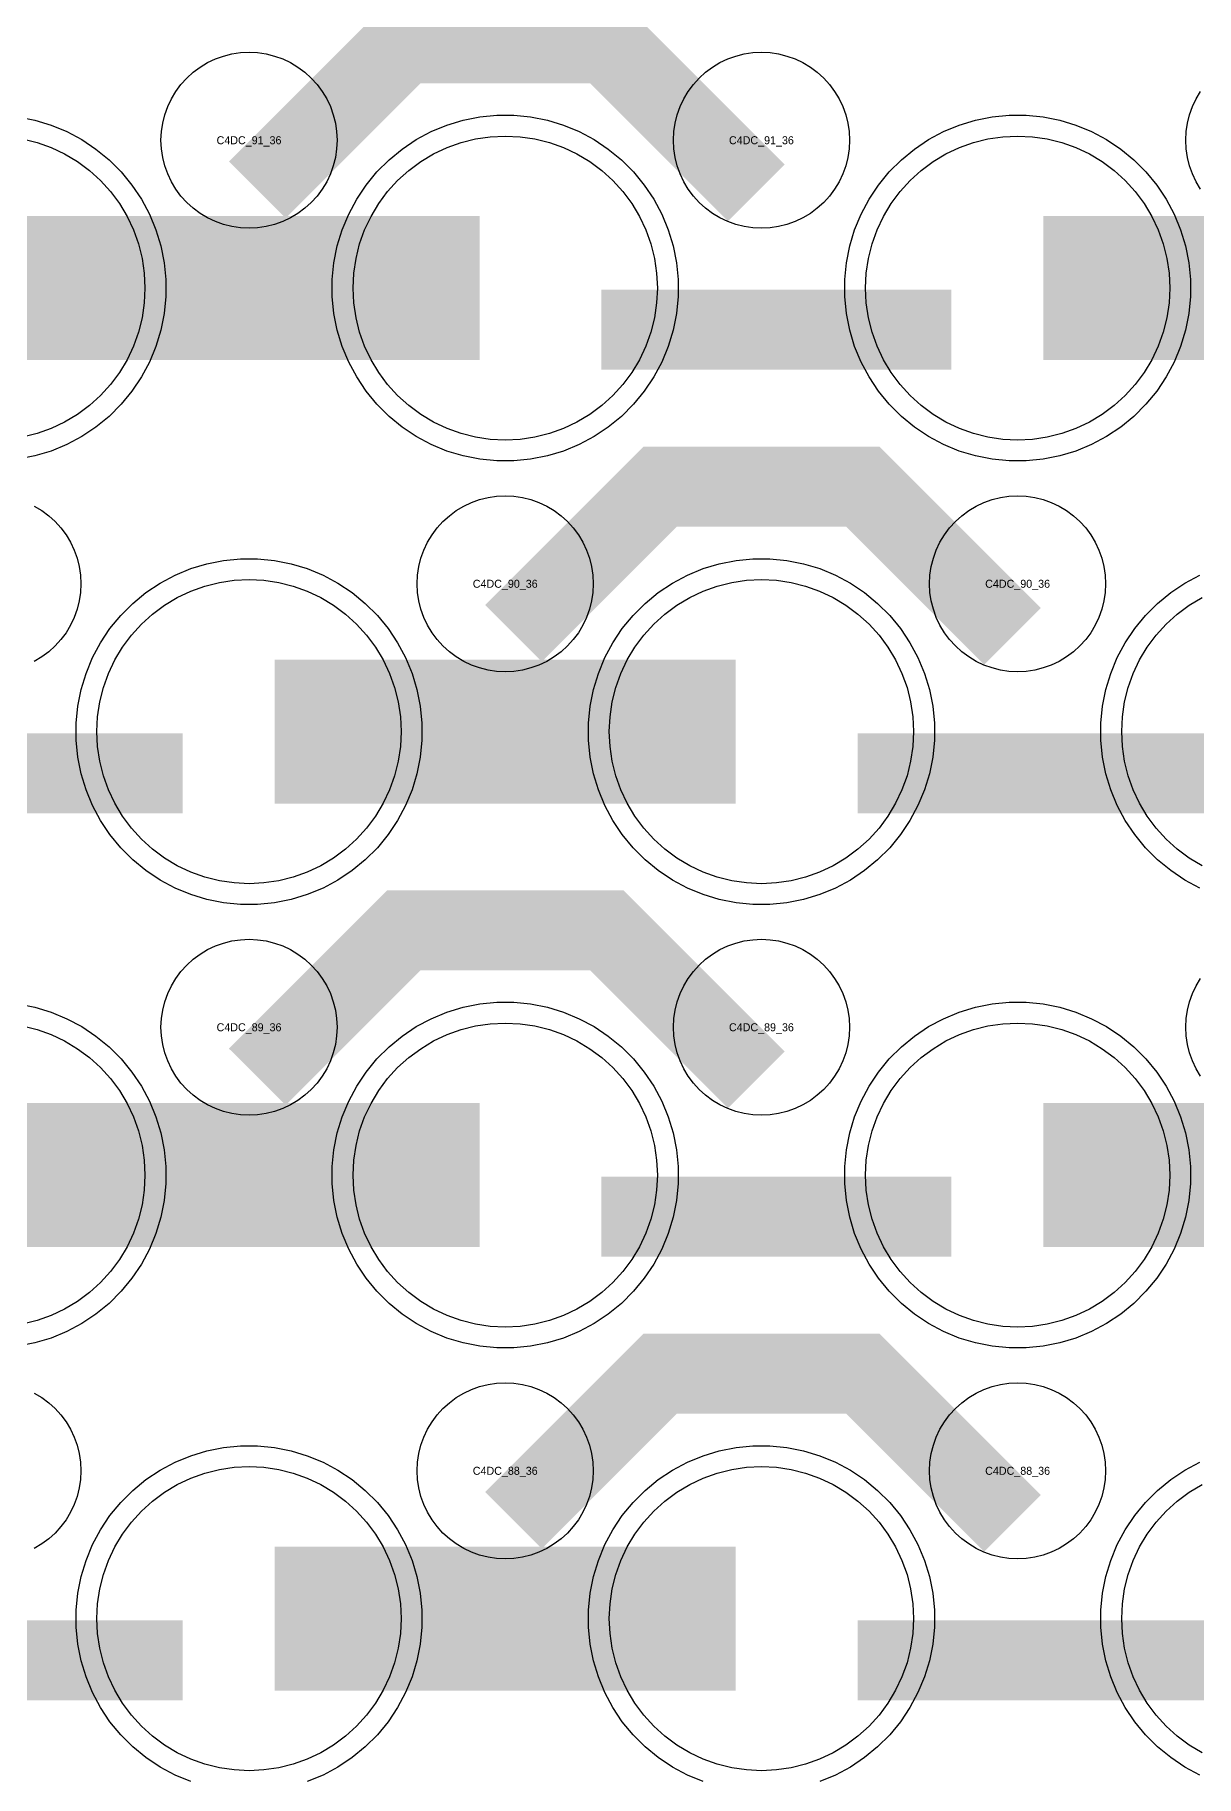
# Model space of a CAD drawing. Extents: x -11880 to 11880, y -14992 to 14992.
# Drawn here: x -547 to -184, y -2695 to -2151 of the extents above; entities that cross this region are included whole.
import ezdxf
from ezdxf.enums import TextEntityAlignment as Align

# ---------------------------------------------------------------- set-up
doc = ezdxf.new("R2010")
doc.units = 0
doc.header["$MEASUREMENT"] = 0
for name, color, linetype in [('GDS_775_DT_237', 138, 'CONTINUOUS'), ('RDL1_FS', 34, 'CONTINUOUS'), ('RDL_BS', 160, 'CONTINUOUS')]:
    doc.layers.add(name, color=color, linetype=linetype)

msp = doc.modelspace()

# ---------------------------------------------------------------- linework, layer by layer
at = {"layer": 'RDL1_FS', "color": 11, "true_color": 0xf27172}
for points in [[(-550.732, -2183.639), (-546.209, -2184.771), (-541.819, -2186.343), (-537.605, -2188.335), (-533.605, -2190.733), (-529.86, -2193.511), (-526.406, -2196.641), (-523.276, -2200.095), (-520.498, -2203.84), (-518.1, -2207.84), (-516.108, -2212.054), (-514.536, -2216.444), (-513.404, -2220.967), (-512.72, -2225.578), (-512.491, -2230.235), (-512.72, -2234.892), (-513.404, -2239.503), (-514.536, -2244.026), (-516.108, -2248.416), (-518.1, -2252.63), (-520.498, -2256.63), (-523.276, -2260.375), (-526.406, -2263.829), (-529.86, -2266.959), (-533.605, -2269.737), (-537.605, -2272.135), (-541.819, -2274.127), (-546.209, -2275.699), (-550.732, -2276.831)], [(-182.395, -2410.7), (-186.395, -2408.302), (-190.14, -2405.524), (-193.594, -2402.394), (-196.724, -2398.94), (-199.502, -2395.195), (-201.9, -2391.195), (-203.892, -2386.981), (-205.464, -2382.591), (-206.596, -2378.068), (-207.28, -2373.457), (-207.509, -2368.8), (-207.28, -2364.143), (-206.596, -2359.532), (-205.464, -2355.009), (-203.892, -2350.619), (-201.9, -2346.405), (-199.502, -2342.405), (-196.724, -2338.66), (-193.594, -2335.206), (-190.14, -2332.076), (-186.395, -2329.298), (-182.395, -2326.9)]]:
    msp.add_lwpolyline(points, dxfattribs=at)
for points in [[(-400, -2277.744), (-404.657, -2277.515), (-409.268, -2276.831), (-413.791, -2275.699), (-418.181, -2274.127), (-422.395, -2272.135), (-426.395, -2269.737), (-430.14, -2266.959), (-433.594, -2263.829), (-436.724, -2260.375), (-439.502, -2256.63), (-441.9, -2252.63), (-443.892, -2248.416), (-445.464, -2244.026), (-446.596, -2239.503), (-447.28, -2234.892), (-447.509, -2230.235), (-447.28, -2225.578), (-446.596, -2220.967), (-445.464, -2216.444), (-443.892, -2212.054), (-441.9, -2207.84), (-439.502, -2203.84), (-436.724, -2200.095), (-433.594, -2196.641), (-430.14, -2193.511), (-426.395, -2190.733), (-422.395, -2188.335), (-418.181, -2186.343), (-413.791, -2184.771), (-409.268, -2183.639), (-404.657, -2182.955), (-400, -2182.726), (-395.343, -2182.955), (-390.732, -2183.639), (-386.209, -2184.771), (-381.819, -2186.343), (-377.605, -2188.335), (-373.605, -2190.733), (-369.86, -2193.511), (-366.406, -2196.641), (-363.276, -2200.095), (-360.498, -2203.84), (-358.1, -2207.84), (-356.108, -2212.054), (-354.536, -2216.444), (-353.404, -2220.967), (-352.72, -2225.578), (-352.491, -2230.235), (-352.72, -2234.892), (-353.404, -2239.503), (-354.536, -2244.026), (-356.108, -2248.416), (-358.1, -2252.63), (-360.498, -2256.63), (-363.276, -2260.375), (-366.406, -2263.829), (-369.86, -2266.959), (-373.605, -2269.737), (-377.605, -2272.135), (-381.819, -2274.127), (-386.209, -2275.699), (-390.732, -2276.831), (-395.343, -2277.515)], [(-240, -2277.744), (-244.657, -2277.515), (-249.268, -2276.831), (-253.791, -2275.699), (-258.181, -2274.127), (-262.395, -2272.135), (-266.395, -2269.737), (-270.14, -2266.959), (-273.594, -2263.829), (-276.724, -2260.375), (-279.502, -2256.63), (-281.9, -2252.63), (-283.892, -2248.416), (-285.464, -2244.026), (-286.596, -2239.503), (-287.28, -2234.892), (-287.509, -2230.235), (-287.28, -2225.578), (-286.596, -2220.967), (-285.464, -2216.444), (-283.892, -2212.054), (-281.9, -2207.84), (-279.502, -2203.84), (-276.724, -2200.095), (-273.594, -2196.641), (-270.14, -2193.511), (-266.395, -2190.733), (-262.395, -2188.335), (-258.181, -2186.343), (-253.791, -2184.771), (-249.268, -2183.639), (-244.657, -2182.955), (-240, -2182.726), (-235.343, -2182.955), (-230.732, -2183.639), (-226.209, -2184.771), (-221.819, -2186.343), (-217.605, -2188.335), (-213.605, -2190.733), (-209.86, -2193.511), (-206.406, -2196.641), (-203.276, -2200.095), (-200.498, -2203.84), (-198.1, -2207.84), (-196.108, -2212.054), (-194.536, -2216.444), (-193.404, -2220.967), (-192.72, -2225.578), (-192.491, -2230.235), (-192.72, -2234.892), (-193.404, -2239.503), (-194.536, -2244.026), (-196.108, -2248.416), (-198.1, -2252.63), (-200.498, -2256.63), (-203.276, -2260.375), (-206.406, -2263.829), (-209.86, -2266.959), (-213.605, -2269.737), (-217.605, -2272.135), (-221.819, -2274.127), (-226.209, -2275.699), (-230.732, -2276.831), (-235.343, -2277.515)], [(-480, -2416.309), (-484.657, -2416.08), (-489.268, -2415.396), (-493.791, -2414.264), (-498.181, -2412.692), (-502.395, -2410.7), (-506.395, -2408.302), (-510.14, -2405.524), (-513.594, -2402.394), (-516.724, -2398.94), (-519.502, -2395.195), (-521.9, -2391.195), (-523.892, -2386.981), (-525.464, -2382.591), (-526.596, -2378.068), (-527.28, -2373.457), (-527.509, -2368.8), (-527.28, -2364.143), (-526.596, -2359.532), (-525.464, -2355.009), (-523.892, -2350.619), (-521.9, -2346.405), (-519.502, -2342.405), (-516.724, -2338.66), (-513.594, -2335.206), (-510.14, -2332.076), (-506.395, -2329.298), (-502.395, -2326.9), (-498.181, -2324.908), (-493.791, -2323.336), (-489.268, -2322.204), (-484.657, -2321.52), (-480, -2321.291), (-475.343, -2321.52), (-470.732, -2322.204), (-466.209, -2323.336), (-461.819, -2324.908), (-457.605, -2326.9), (-453.605, -2329.298), (-449.86, -2332.076), (-446.406, -2335.206), (-443.276, -2338.66), (-440.498, -2342.405), (-438.1, -2346.405), (-436.108, -2350.619), (-434.536, -2355.009), (-433.404, -2359.532), (-432.72, -2364.143), (-432.491, -2368.8), (-432.72, -2373.457), (-433.404, -2378.068), (-434.536, -2382.591), (-436.108, -2386.981), (-438.1, -2391.195), (-440.498, -2395.195), (-443.276, -2398.94), (-446.406, -2402.394), (-449.86, -2405.524), (-453.605, -2408.302), (-457.605, -2410.7), (-461.819, -2412.692), (-466.209, -2414.264), (-470.732, -2415.396), (-475.343, -2416.08)], [(-320, -2416.309), (-324.657, -2416.08), (-329.268, -2415.396), (-333.791, -2414.264), (-338.181, -2412.692), (-342.395, -2410.7), (-346.395, -2408.302), (-350.14, -2405.524), (-353.594, -2402.394), (-356.724, -2398.94), (-359.502, -2395.195), (-361.9, -2391.195), (-363.892, -2386.981), (-365.464, -2382.591), (-366.596, -2378.068), (-367.28, -2373.457), (-367.509, -2368.8), (-367.28, -2364.143), (-366.596, -2359.532), (-365.464, -2355.009), (-363.892, -2350.619), (-361.9, -2346.405), (-359.502, -2342.405), (-356.724, -2338.66), (-353.594, -2335.206), (-350.14, -2332.076), (-346.395, -2329.298), (-342.395, -2326.9), (-338.181, -2324.908), (-333.791, -2323.336), (-329.268, -2322.204), (-324.657, -2321.52), (-320, -2321.291), (-315.343, -2321.52), (-310.732, -2322.204), (-306.209, -2323.336), (-301.819, -2324.908), (-297.605, -2326.9), (-293.605, -2329.298), (-289.86, -2332.076), (-286.406, -2335.206), (-283.276, -2338.66), (-280.498, -2342.405), (-278.1, -2346.405), (-276.108, -2350.619), (-274.536, -2355.009), (-273.404, -2359.532), (-272.72, -2364.143), (-272.491, -2368.8), (-272.72, -2373.457), (-273.404, -2378.068), (-274.536, -2382.591), (-276.108, -2386.981), (-278.1, -2391.195), (-280.498, -2395.195), (-283.276, -2398.94), (-286.406, -2402.394), (-289.86, -2405.524), (-293.605, -2408.302), (-297.605, -2410.7), (-301.819, -2412.692), (-306.209, -2414.264), (-310.732, -2415.396), (-315.343, -2416.08)]]:
    msp.add_lwpolyline(points, close=True, dxfattribs=at)
for points in [[(-551.998, -2230.235, 45, 45, 0), (-479.998, -2230.235, 45, 45, 0)], [(-479.998, -2230.235, 45, 45, 0), (-407.998, -2230.235, 45, 45, 0)], [(-231.998, -2230.235, 45, 45, 0), (-159.998, -2230.235, 45, 45, 0)], [(-471.998, -2368.8, 45, 45, 0), (-399.998, -2368.8, 45, 45, 0)], [(-399.998, -2368.8, 45, 45, 0), (-327.998, -2368.8, 45, 45, 0)]]:
    msp.add_lwpolyline(points, format="xyseb", dxfattribs=at)
at = {"layer": 'RDL1_FS'}
for points in [[(-550.732, -2460.764), (-546.209, -2461.896), (-541.819, -2463.468), (-537.605, -2465.46), (-533.605, -2467.858), (-529.86, -2470.636), (-526.406, -2473.766), (-523.276, -2477.22), (-520.498, -2480.965), (-518.1, -2484.965), (-516.108, -2489.179), (-514.536, -2493.569), (-513.404, -2498.092), (-512.72, -2502.703), (-512.491, -2507.36), (-512.72, -2512.017), (-513.404, -2516.628), (-514.536, -2521.151), (-516.108, -2525.541), (-518.1, -2529.755), (-520.498, -2533.755), (-523.276, -2537.5), (-526.406, -2540.954), (-529.86, -2544.084), (-533.605, -2546.862), (-537.605, -2549.26), (-541.819, -2551.252), (-546.209, -2552.824), (-550.732, -2553.956)], [(-182.395, -2687.825), (-186.395, -2685.427), (-190.14, -2682.649), (-193.594, -2679.519), (-196.724, -2676.065), (-199.502, -2672.32), (-201.9, -2668.32), (-203.892, -2664.106), (-205.464, -2659.716), (-206.596, -2655.193), (-207.28, -2650.582), (-207.509, -2645.925), (-207.28, -2641.268), (-206.596, -2636.657), (-205.464, -2632.134), (-203.892, -2627.744), (-201.9, -2623.53), (-199.502, -2619.53), (-196.724, -2615.785), (-193.594, -2612.331), (-190.14, -2609.201), (-186.395, -2606.423), (-182.395, -2604.025)]]:
    msp.add_lwpolyline(points, dxfattribs=at)
for points in [[(-400, -2554.869), (-404.657, -2554.64), (-409.268, -2553.956), (-413.791, -2552.824), (-418.181, -2551.252), (-422.395, -2549.26), (-426.395, -2546.862), (-430.14, -2544.084), (-433.594, -2540.954), (-436.724, -2537.5), (-439.502, -2533.755), (-441.9, -2529.755), (-443.892, -2525.541), (-445.464, -2521.151), (-446.596, -2516.628), (-447.28, -2512.017), (-447.509, -2507.36), (-447.28, -2502.703), (-446.596, -2498.092), (-445.464, -2493.569), (-443.892, -2489.179), (-441.9, -2484.965), (-439.502, -2480.965), (-436.724, -2477.22), (-433.594, -2473.766), (-430.14, -2470.636), (-426.395, -2467.858), (-422.395, -2465.46), (-418.181, -2463.468), (-413.791, -2461.896), (-409.268, -2460.764), (-404.657, -2460.08), (-400, -2459.851), (-395.343, -2460.08), (-390.732, -2460.764), (-386.209, -2461.896), (-381.819, -2463.468), (-377.605, -2465.46), (-373.605, -2467.858), (-369.86, -2470.636), (-366.406, -2473.766), (-363.276, -2477.22), (-360.498, -2480.965), (-358.1, -2484.965), (-356.108, -2489.179), (-354.536, -2493.569), (-353.404, -2498.092), (-352.72, -2502.703), (-352.491, -2507.36), (-352.72, -2512.017), (-353.404, -2516.628), (-354.536, -2521.151), (-356.108, -2525.541), (-358.1, -2529.755), (-360.498, -2533.755), (-363.276, -2537.5), (-366.406, -2540.954), (-369.86, -2544.084), (-373.605, -2546.862), (-377.605, -2549.26), (-381.819, -2551.252), (-386.209, -2552.824), (-390.732, -2553.956), (-395.343, -2554.64)], [(-240, -2554.869), (-244.657, -2554.64), (-249.268, -2553.956), (-253.791, -2552.824), (-258.181, -2551.252), (-262.395, -2549.26), (-266.395, -2546.862), (-270.14, -2544.084), (-273.594, -2540.954), (-276.724, -2537.5), (-279.502, -2533.755), (-281.9, -2529.755), (-283.892, -2525.541), (-285.464, -2521.151), (-286.596, -2516.628), (-287.28, -2512.017), (-287.509, -2507.36), (-287.28, -2502.703), (-286.596, -2498.092), (-285.464, -2493.569), (-283.892, -2489.179), (-281.9, -2484.965), (-279.502, -2480.965), (-276.724, -2477.22), (-273.594, -2473.766), (-270.14, -2470.636), (-266.395, -2467.858), (-262.395, -2465.46), (-258.181, -2463.468), (-253.791, -2461.896), (-249.268, -2460.764), (-244.657, -2460.08), (-240, -2459.851), (-235.343, -2460.08), (-230.732, -2460.764), (-226.209, -2461.896), (-221.819, -2463.468), (-217.605, -2465.46), (-213.605, -2467.858), (-209.86, -2470.636), (-206.406, -2473.766), (-203.276, -2477.22), (-200.498, -2480.965), (-198.1, -2484.965), (-196.108, -2489.179), (-194.536, -2493.569), (-193.404, -2498.092), (-192.72, -2502.703), (-192.491, -2507.36), (-192.72, -2512.017), (-193.404, -2516.628), (-194.536, -2521.151), (-196.108, -2525.541), (-198.1, -2529.755), (-200.498, -2533.755), (-203.276, -2537.5), (-206.406, -2540.954), (-209.86, -2544.084), (-213.605, -2546.862), (-217.605, -2549.26), (-221.819, -2551.252), (-226.209, -2552.824), (-230.732, -2553.956), (-235.343, -2554.64)], [(-480, -2693.434), (-484.657, -2693.205), (-489.268, -2692.521), (-493.791, -2691.389), (-498.181, -2689.817), (-502.395, -2687.825), (-506.395, -2685.427), (-510.14, -2682.649), (-513.594, -2679.519), (-516.724, -2676.065), (-519.502, -2672.32), (-521.9, -2668.32), (-523.892, -2664.106), (-525.464, -2659.716), (-526.596, -2655.193), (-527.28, -2650.582), (-527.509, -2645.925), (-527.28, -2641.268), (-526.596, -2636.657), (-525.464, -2632.134), (-523.892, -2627.744), (-521.9, -2623.53), (-519.502, -2619.53), (-516.724, -2615.785), (-513.594, -2612.331), (-510.14, -2609.201), (-506.395, -2606.423), (-502.395, -2604.025), (-498.181, -2602.033), (-493.791, -2600.461), (-489.268, -2599.329), (-484.657, -2598.645), (-480, -2598.416), (-475.343, -2598.645), (-470.732, -2599.329), (-466.209, -2600.461), (-461.819, -2602.033), (-457.605, -2604.025), (-453.605, -2606.423), (-449.86, -2609.201), (-446.406, -2612.331), (-443.276, -2615.785), (-440.498, -2619.53), (-438.1, -2623.53), (-436.108, -2627.744), (-434.536, -2632.134), (-433.404, -2636.657), (-432.72, -2641.268), (-432.491, -2645.925), (-432.72, -2650.582), (-433.404, -2655.193), (-434.536, -2659.716), (-436.108, -2664.106), (-438.1, -2668.32), (-440.498, -2672.32), (-443.276, -2676.065), (-446.406, -2679.519), (-449.86, -2682.649), (-453.605, -2685.427), (-457.605, -2687.825), (-461.819, -2689.817), (-466.209, -2691.389), (-470.732, -2692.521), (-475.343, -2693.205)], [(-320, -2693.434), (-324.657, -2693.205), (-329.268, -2692.521), (-333.791, -2691.389), (-338.181, -2689.817), (-342.395, -2687.825), (-346.395, -2685.427), (-350.14, -2682.649), (-353.594, -2679.519), (-356.724, -2676.065), (-359.502, -2672.32), (-361.9, -2668.32), (-363.892, -2664.106), (-365.464, -2659.716), (-366.596, -2655.193), (-367.28, -2650.582), (-367.509, -2645.925), (-367.28, -2641.268), (-366.596, -2636.657), (-365.464, -2632.134), (-363.892, -2627.744), (-361.9, -2623.53), (-359.502, -2619.53), (-356.724, -2615.785), (-353.594, -2612.331), (-350.14, -2609.201), (-346.395, -2606.423), (-342.395, -2604.025), (-338.181, -2602.033), (-333.791, -2600.461), (-329.268, -2599.329), (-324.657, -2598.645), (-320, -2598.416), (-315.343, -2598.645), (-310.732, -2599.329), (-306.209, -2600.461), (-301.819, -2602.033), (-297.605, -2604.025), (-293.605, -2606.423), (-289.86, -2609.201), (-286.406, -2612.331), (-283.276, -2615.785), (-280.498, -2619.53), (-278.1, -2623.53), (-276.108, -2627.744), (-274.536, -2632.134), (-273.404, -2636.657), (-272.72, -2641.268), (-272.491, -2645.925), (-272.72, -2650.582), (-273.404, -2655.193), (-274.536, -2659.716), (-276.108, -2664.106), (-278.1, -2668.32), (-280.498, -2672.32), (-283.276, -2676.065), (-286.406, -2679.519), (-289.86, -2682.649), (-293.605, -2685.427), (-297.605, -2687.825), (-301.819, -2689.817), (-306.209, -2691.389), (-310.732, -2692.521), (-315.343, -2693.205)]]:
    msp.add_lwpolyline(points, close=True, dxfattribs=at)
for points in [[(-551.998, -2507.36, 45, 45, 0), (-479.998, -2507.36, 45, 45, 0)], [(-479.998, -2507.36, 45, 45, 0), (-407.998, -2507.36, 45, 45, 0)], [(-231.998, -2507.36, 45, 45, 0), (-159.998, -2507.36, 45, 45, 0)], [(-471.998, -2645.925, 45, 45, 0), (-399.998, -2645.925, 45, 45, 0)], [(-399.998, -2645.925, 45, 45, 0), (-327.998, -2645.925, 45, 45, 0)]]:
    msp.add_lwpolyline(points, format="xyseb", dxfattribs=at)
at = {"layer": 'RDL_BS'}
for points in [[(-477.438, -2199.549, 25, 25, 0), (-431.623, -2153.734, 25, 25, 0), (-398.07, -2153.734, 25, 25, 0)], [(-321.599, -2200.448, 25, 25, 0), (-368.313, -2153.734, 25, 25, 0), (-398.071, -2153.734, 25, 25, 0)], [(-397.438, -2338.114, 25, 25, 0), (-351.623, -2292.299, 25, 25, 0), (-318.07, -2292.299, 25, 25, 0)], [(-241.599, -2339.013, 25, 25, 0), (-288.313, -2292.299, 25, 25, 0), (-318.071, -2292.299, 25, 25, 0)], [(-477.438, -2476.674, 25, 25, 0), (-431.623, -2430.859, 25, 25, 0), (-398.07, -2430.859, 25, 25, 0)], [(-321.599, -2477.573, 25, 25, 0), (-368.313, -2430.859, 25, 25, 0), (-398.071, -2430.859, 25, 25, 0)], [(-369.984, -2520.373, 25, 25, 0), (-260.719, -2520.373, 25, 25, 0)], [(-397.438, -2615.239, 25, 25, 0), (-351.623, -2569.424, 25, 25, 0), (-318.07, -2569.424, 25, 25, 0)], [(-241.599, -2616.138, 25, 25, 0), (-288.313, -2569.424, 25, 25, 0), (-318.071, -2569.424, 25, 25, 0)], [(-609.984, -2658.938, 25, 25, 0), (-500.719, -2658.938, 25, 25, 0)], [(-289.984, -2658.938, 25, 25, 0), (-180.719, -2658.938, 25, 25, 0)]]:
    msp.add_lwpolyline(points, format="xyseb", dxfattribs=at)
for points in [[(-480, -2211.541), (-482.693, -2211.409), (-485.365, -2211.013), (-487.984, -2210.356), (-490.519, -2209.449), (-492.956, -2208.297), (-495.28, -2206.904), (-497.443, -2205.301), (-499.442, -2203.489), (-501.254, -2201.49), (-502.857, -2199.327), (-504.25, -2197.003), (-505.402, -2194.566), (-506.309, -2192.031), (-506.966, -2189.412), (-507.362, -2186.74), (-507.494, -2184.047), (-507.362, -2181.354), (-506.966, -2178.682), (-506.309, -2176.063), (-505.402, -2173.528), (-504.25, -2171.091), (-502.857, -2168.767), (-501.254, -2166.604), (-499.442, -2164.605), (-497.443, -2162.793), (-495.28, -2161.19), (-492.956, -2159.797), (-490.519, -2158.645), (-487.984, -2157.738), (-485.365, -2157.081), (-482.693, -2156.685), (-480, -2156.553), (-477.307, -2156.685), (-474.635, -2157.081), (-472.016, -2157.738), (-469.481, -2158.645), (-467.044, -2159.797), (-464.72, -2161.19), (-462.557, -2162.793), (-460.558, -2164.605), (-458.746, -2166.604), (-457.143, -2168.767), (-455.75, -2171.091), (-454.598, -2173.528), (-453.691, -2176.063), (-453.034, -2178.682), (-452.638, -2181.354), (-452.506, -2184.047), (-452.638, -2186.74), (-453.034, -2189.412), (-453.691, -2192.031), (-454.598, -2194.566), (-455.75, -2197.003), (-457.143, -2199.327), (-458.746, -2201.49), (-460.558, -2203.489), (-462.557, -2205.301), (-464.72, -2206.904), (-467.044, -2208.297), (-469.481, -2209.449), (-472.016, -2210.356), (-474.635, -2211.013), (-477.307, -2211.409)], [(-320, -2211.541), (-322.693, -2211.409), (-325.365, -2211.013), (-327.984, -2210.356), (-330.519, -2209.449), (-332.956, -2208.297), (-335.28, -2206.904), (-337.443, -2205.301), (-339.442, -2203.489), (-341.254, -2201.49), (-342.857, -2199.327), (-344.25, -2197.003), (-345.402, -2194.566), (-346.309, -2192.031), (-346.966, -2189.412), (-347.362, -2186.74), (-347.494, -2184.047), (-347.362, -2181.354), (-346.966, -2178.682), (-346.309, -2176.063), (-345.402, -2173.528), (-344.25, -2171.091), (-342.857, -2168.767), (-341.254, -2166.604), (-339.442, -2164.605), (-337.443, -2162.793), (-335.28, -2161.19), (-332.956, -2159.797), (-330.519, -2158.645), (-327.984, -2157.738), (-325.365, -2157.081), (-322.693, -2156.685), (-320, -2156.553), (-317.307, -2156.685), (-314.635, -2157.081), (-312.016, -2157.738), (-309.481, -2158.645), (-307.044, -2159.797), (-304.72, -2161.19), (-302.557, -2162.793), (-300.558, -2164.605), (-298.746, -2166.604), (-297.143, -2168.767), (-295.75, -2171.091), (-294.598, -2173.528), (-293.691, -2176.063), (-293.034, -2178.682), (-292.638, -2181.354), (-292.506, -2184.047), (-292.638, -2186.74), (-293.034, -2189.412), (-293.691, -2192.031), (-294.598, -2194.566), (-295.75, -2197.003), (-297.143, -2199.327), (-298.746, -2201.49), (-300.558, -2203.489), (-302.557, -2205.301), (-304.72, -2206.904), (-307.044, -2208.297), (-309.481, -2209.449), (-312.016, -2210.356), (-314.635, -2211.013), (-317.307, -2211.409)], [(-400, -2350.106), (-402.693, -2349.974), (-405.365, -2349.578), (-407.984, -2348.921), (-410.519, -2348.014), (-412.956, -2346.862), (-415.28, -2345.469), (-417.443, -2343.866), (-419.442, -2342.054), (-421.254, -2340.055), (-422.857, -2337.892), (-424.25, -2335.568), (-425.402, -2333.131), (-426.309, -2330.596), (-426.966, -2327.977), (-427.362, -2325.305), (-427.494, -2322.612), (-427.362, -2319.919), (-426.966, -2317.247), (-426.309, -2314.628), (-425.402, -2312.093), (-424.25, -2309.656), (-422.857, -2307.332), (-421.254, -2305.169), (-419.442, -2303.17), (-417.443, -2301.358), (-415.28, -2299.755), (-412.956, -2298.362), (-410.519, -2297.21), (-407.984, -2296.303), (-405.365, -2295.646), (-402.693, -2295.25), (-400, -2295.118), (-397.307, -2295.25), (-394.635, -2295.646), (-392.016, -2296.303), (-389.481, -2297.21), (-387.044, -2298.362), (-384.72, -2299.755), (-382.557, -2301.358), (-380.558, -2303.17), (-378.746, -2305.169), (-377.143, -2307.332), (-375.75, -2309.656), (-374.598, -2312.093), (-373.691, -2314.628), (-373.034, -2317.247), (-372.638, -2319.919), (-372.506, -2322.612), (-372.638, -2325.305), (-373.034, -2327.977), (-373.691, -2330.596), (-374.598, -2333.131), (-375.75, -2335.568), (-377.143, -2337.892), (-378.746, -2340.055), (-380.558, -2342.054), (-382.557, -2343.866), (-384.72, -2345.469), (-387.044, -2346.862), (-389.481, -2348.014), (-392.016, -2348.921), (-394.635, -2349.578), (-397.307, -2349.974)], [(-240, -2350.106), (-242.693, -2349.974), (-245.365, -2349.578), (-247.984, -2348.921), (-250.519, -2348.014), (-252.956, -2346.862), (-255.28, -2345.469), (-257.443, -2343.866), (-259.442, -2342.054), (-261.254, -2340.055), (-262.857, -2337.892), (-264.25, -2335.568), (-265.402, -2333.131), (-266.309, -2330.596), (-266.966, -2327.977), (-267.362, -2325.305), (-267.494, -2322.612), (-267.362, -2319.919), (-266.966, -2317.247), (-266.309, -2314.628), (-265.402, -2312.093), (-264.25, -2309.656), (-262.857, -2307.332), (-261.254, -2305.169), (-259.442, -2303.17), (-257.443, -2301.358), (-255.28, -2299.755), (-252.956, -2298.362), (-250.519, -2297.21), (-247.984, -2296.303), (-245.365, -2295.646), (-242.693, -2295.25), (-240, -2295.118), (-237.307, -2295.25), (-234.635, -2295.646), (-232.016, -2296.303), (-229.481, -2297.21), (-227.044, -2298.362), (-224.72, -2299.755), (-222.557, -2301.358), (-220.558, -2303.17), (-218.746, -2305.169), (-217.143, -2307.332), (-215.75, -2309.656), (-214.598, -2312.093), (-213.691, -2314.628), (-213.034, -2317.247), (-212.638, -2319.919), (-212.506, -2322.612), (-212.638, -2325.305), (-213.034, -2327.977), (-213.691, -2330.596), (-214.598, -2333.131), (-215.75, -2335.568), (-217.143, -2337.892), (-218.746, -2340.055), (-220.558, -2342.054), (-222.557, -2343.866), (-224.72, -2345.469), (-227.044, -2346.862), (-229.481, -2348.014), (-232.016, -2348.921), (-234.635, -2349.578), (-237.307, -2349.974)], [(-480, -2488.666), (-482.693, -2488.534), (-485.365, -2488.138), (-487.984, -2487.481), (-490.519, -2486.574), (-492.956, -2485.422), (-495.28, -2484.029), (-497.443, -2482.426), (-499.442, -2480.614), (-501.254, -2478.615), (-502.857, -2476.452), (-504.25, -2474.128), (-505.402, -2471.691), (-506.309, -2469.156), (-506.966, -2466.537), (-507.362, -2463.865), (-507.494, -2461.172), (-507.362, -2458.479), (-506.966, -2455.807), (-506.309, -2453.188), (-505.402, -2450.653), (-504.25, -2448.216), (-502.857, -2445.892), (-501.254, -2443.729), (-499.442, -2441.73), (-497.443, -2439.918), (-495.28, -2438.315), (-492.956, -2436.922), (-490.519, -2435.77), (-487.984, -2434.863), (-485.365, -2434.206), (-482.693, -2433.81), (-480, -2433.678), (-477.307, -2433.81), (-474.635, -2434.206), (-472.016, -2434.863), (-469.481, -2435.77), (-467.044, -2436.922), (-464.72, -2438.315), (-462.557, -2439.918), (-460.558, -2441.73), (-458.746, -2443.729), (-457.143, -2445.892), (-455.75, -2448.216), (-454.598, -2450.653), (-453.691, -2453.188), (-453.034, -2455.807), (-452.638, -2458.479), (-452.506, -2461.172), (-452.638, -2463.865), (-453.034, -2466.537), (-453.691, -2469.156), (-454.598, -2471.691), (-455.75, -2474.128), (-457.143, -2476.452), (-458.746, -2478.615), (-460.558, -2480.614), (-462.557, -2482.426), (-464.72, -2484.029), (-467.044, -2485.422), (-469.481, -2486.574), (-472.016, -2487.481), (-474.635, -2488.138), (-477.307, -2488.534)], [(-320, -2488.666), (-322.693, -2488.534), (-325.365, -2488.138), (-327.984, -2487.481), (-330.519, -2486.574), (-332.956, -2485.422), (-335.28, -2484.029), (-337.443, -2482.426), (-339.442, -2480.614), (-341.254, -2478.615), (-342.857, -2476.452), (-344.25, -2474.128), (-345.402, -2471.691), (-346.309, -2469.156), (-346.966, -2466.537), (-347.362, -2463.865), (-347.494, -2461.172), (-347.362, -2458.479), (-346.966, -2455.807), (-346.309, -2453.188), (-345.402, -2450.653), (-344.25, -2448.216), (-342.857, -2445.892), (-341.254, -2443.729), (-339.442, -2441.73), (-337.443, -2439.918), (-335.28, -2438.315), (-332.956, -2436.922), (-330.519, -2435.77), (-327.984, -2434.863), (-325.365, -2434.206), (-322.693, -2433.81), (-320, -2433.678), (-317.307, -2433.81), (-314.635, -2434.206), (-312.016, -2434.863), (-309.481, -2435.77), (-307.044, -2436.922), (-304.72, -2438.315), (-302.557, -2439.918), (-300.558, -2441.73), (-298.746, -2443.729), (-297.143, -2445.892), (-295.75, -2448.216), (-294.598, -2450.653), (-293.691, -2453.188), (-293.034, -2455.807), (-292.638, -2458.479), (-292.506, -2461.172), (-292.638, -2463.865), (-293.034, -2466.537), (-293.691, -2469.156), (-294.598, -2471.691), (-295.75, -2474.128), (-297.143, -2476.452), (-298.746, -2478.615), (-300.558, -2480.614), (-302.557, -2482.426), (-304.72, -2484.029), (-307.044, -2485.422), (-309.481, -2486.574), (-312.016, -2487.481), (-314.635, -2488.138), (-317.307, -2488.534)], [(-402.644, -2561.36), (-407.938, -2560.843), (-413.165, -2559.797), (-418.205, -2558.266), (-423.115, -2556.235), (-427.777, -2553.743), (-432.191, -2550.796), (-436.292, -2547.434), (-440.074, -2543.652), (-443.436, -2539.551), (-446.383, -2535.137), (-448.875, -2530.475), (-450.906, -2525.565), (-452.437, -2520.525), (-453.483, -2515.298), (-454, -2510.004), (-454, -2504.716), (-453.483, -2499.422), (-452.437, -2494.195), (-450.906, -2489.155), (-448.875, -2484.245), (-446.383, -2479.583), (-443.436, -2475.169), (-440.074, -2471.068), (-436.292, -2467.286), (-432.191, -2463.924), (-427.777, -2460.977), (-423.115, -2458.485), (-418.205, -2456.454), (-413.165, -2454.923), (-407.938, -2453.877), (-402.644, -2453.36), (-397.356, -2453.36), (-392.062, -2453.877), (-386.835, -2454.923), (-381.795, -2456.454), (-376.885, -2458.485), (-372.223, -2460.977), (-367.809, -2463.924), (-363.708, -2467.286), (-359.926, -2471.068), (-356.564, -2475.169), (-353.617, -2479.583), (-351.125, -2484.245), (-349.094, -2489.155), (-347.563, -2494.195), (-346.517, -2499.422), (-346, -2504.716), (-346, -2510.004), (-346.517, -2515.298), (-347.563, -2520.525), (-349.094, -2525.565), (-351.125, -2530.475), (-353.617, -2535.137), (-356.564, -2539.551), (-359.926, -2543.652), (-363.708, -2547.434), (-367.809, -2550.796), (-372.223, -2553.743), (-376.885, -2556.235), (-381.795, -2558.266), (-386.835, -2559.797), (-392.062, -2560.843), (-397.356, -2561.36)], [(-242.644, -2561.36), (-247.938, -2560.843), (-253.165, -2559.797), (-258.205, -2558.266), (-263.115, -2556.235), (-267.777, -2553.743), (-272.191, -2550.796), (-276.292, -2547.434), (-280.074, -2543.652), (-283.436, -2539.551), (-286.383, -2535.137), (-288.875, -2530.475), (-290.906, -2525.565), (-292.437, -2520.525), (-293.483, -2515.298), (-294, -2510.004), (-294, -2504.716), (-293.483, -2499.422), (-292.437, -2494.195), (-290.906, -2489.155), (-288.875, -2484.245), (-286.383, -2479.583), (-283.436, -2475.169), (-280.074, -2471.068), (-276.292, -2467.286), (-272.191, -2463.924), (-267.777, -2460.977), (-263.115, -2458.485), (-258.205, -2456.454), (-253.165, -2454.923), (-247.938, -2453.877), (-242.644, -2453.36), (-237.356, -2453.36), (-232.062, -2453.877), (-226.835, -2454.923), (-221.795, -2456.454), (-216.885, -2458.485), (-212.223, -2460.977), (-207.809, -2463.924), (-203.708, -2467.286), (-199.926, -2471.068), (-196.564, -2475.169), (-193.617, -2479.583), (-191.125, -2484.245), (-189.094, -2489.155), (-187.563, -2494.195), (-186.517, -2499.422), (-186, -2504.716), (-186, -2510.004), (-186.517, -2515.298), (-187.563, -2520.525), (-189.094, -2525.565), (-191.125, -2530.475), (-193.617, -2535.137), (-196.564, -2539.551), (-199.926, -2543.652), (-203.708, -2547.434), (-207.809, -2550.796), (-212.223, -2553.743), (-216.885, -2556.235), (-221.795, -2558.266), (-226.835, -2559.797), (-232.062, -2560.843), (-237.356, -2561.36)], [(-400, -2627.231), (-402.693, -2627.099), (-405.365, -2626.703), (-407.984, -2626.046), (-410.519, -2625.139), (-412.956, -2623.987), (-415.28, -2622.594), (-417.443, -2620.991), (-419.442, -2619.179), (-421.254, -2617.18), (-422.857, -2615.017), (-424.25, -2612.693), (-425.402, -2610.256), (-426.309, -2607.721), (-426.966, -2605.102), (-427.362, -2602.43), (-427.494, -2599.737), (-427.362, -2597.044), (-426.966, -2594.372), (-426.309, -2591.753), (-425.402, -2589.218), (-424.25, -2586.781), (-422.857, -2584.457), (-421.254, -2582.294), (-419.442, -2580.295), (-417.443, -2578.483), (-415.28, -2576.88), (-412.956, -2575.487), (-410.519, -2574.335), (-407.984, -2573.428), (-405.365, -2572.771), (-402.693, -2572.375), (-400, -2572.243), (-397.307, -2572.375), (-394.635, -2572.771), (-392.016, -2573.428), (-389.481, -2574.335), (-387.044, -2575.487), (-384.72, -2576.88), (-382.557, -2578.483), (-380.558, -2580.295), (-378.746, -2582.294), (-377.143, -2584.457), (-375.75, -2586.781), (-374.598, -2589.218), (-373.691, -2591.753), (-373.034, -2594.372), (-372.638, -2597.044), (-372.506, -2599.737), (-372.638, -2602.43), (-373.034, -2605.102), (-373.691, -2607.721), (-374.598, -2610.256), (-375.75, -2612.693), (-377.143, -2615.017), (-378.746, -2617.18), (-380.558, -2619.179), (-382.557, -2620.991), (-384.72, -2622.594), (-387.044, -2623.987), (-389.481, -2625.139), (-392.016, -2626.046), (-394.635, -2626.703), (-397.307, -2627.099)], [(-240, -2627.231), (-242.693, -2627.099), (-245.365, -2626.703), (-247.984, -2626.046), (-250.519, -2625.139), (-252.956, -2623.987), (-255.28, -2622.594), (-257.443, -2620.991), (-259.442, -2619.179), (-261.254, -2617.18), (-262.857, -2615.017), (-264.25, -2612.693), (-265.402, -2610.256), (-266.309, -2607.721), (-266.966, -2605.102), (-267.362, -2602.43), (-267.494, -2599.737), (-267.362, -2597.044), (-266.966, -2594.372), (-266.309, -2591.753), (-265.402, -2589.218), (-264.25, -2586.781), (-262.857, -2584.457), (-261.254, -2582.294), (-259.442, -2580.295), (-257.443, -2578.483), (-255.28, -2576.88), (-252.956, -2575.487), (-250.519, -2574.335), (-247.984, -2573.428), (-245.365, -2572.771), (-242.693, -2572.375), (-240, -2572.243), (-237.307, -2572.375), (-234.635, -2572.771), (-232.016, -2573.428), (-229.481, -2574.335), (-227.044, -2575.487), (-224.72, -2576.88), (-222.557, -2578.483), (-220.558, -2580.295), (-218.746, -2582.294), (-217.143, -2584.457), (-215.75, -2586.781), (-214.598, -2589.218), (-213.691, -2591.753), (-213.034, -2594.372), (-212.638, -2597.044), (-212.506, -2599.737), (-212.638, -2602.43), (-213.034, -2605.102), (-213.691, -2607.721), (-214.598, -2610.256), (-215.75, -2612.693), (-217.143, -2615.017), (-218.746, -2617.18), (-220.558, -2619.179), (-222.557, -2620.991), (-224.72, -2622.594), (-227.044, -2623.987), (-229.481, -2625.139), (-232.016, -2626.046), (-234.635, -2626.703), (-237.307, -2627.099)]]:
    msp.add_lwpolyline(points, close=True, dxfattribs=at)
for points in [[(-182.857, -2199.327), (-184.25, -2197.003), (-185.402, -2194.566), (-186.309, -2192.031), (-186.966, -2189.412), (-187.362, -2186.74), (-187.494, -2184.047), (-187.362, -2181.354), (-186.966, -2178.682), (-186.309, -2176.063), (-185.402, -2173.528), (-184.25, -2171.091), (-182.857, -2168.767)], [(-547.044, -2298.362), (-544.72, -2299.755), (-542.557, -2301.358), (-540.558, -2303.17), (-538.746, -2305.169), (-537.143, -2307.332), (-535.75, -2309.656), (-534.598, -2312.093), (-533.691, -2314.628), (-533.034, -2317.247), (-532.638, -2319.919), (-532.506, -2322.612), (-532.638, -2325.305), (-533.034, -2327.977), (-533.691, -2330.596), (-534.598, -2333.131), (-535.75, -2335.568), (-537.143, -2337.892), (-538.746, -2340.055), (-540.558, -2342.054), (-542.557, -2343.866), (-544.72, -2345.469), (-547.044, -2346.862)], [(-182.857, -2476.452), (-184.25, -2474.128), (-185.402, -2471.691), (-186.309, -2469.156), (-186.966, -2466.537), (-187.362, -2463.865), (-187.494, -2461.172), (-187.362, -2458.479), (-186.966, -2455.807), (-186.309, -2453.188), (-185.402, -2450.653), (-184.25, -2448.216), (-182.857, -2445.892)], [(-552.062, -2453.877), (-546.835, -2454.923), (-541.795, -2456.454), (-536.885, -2458.485), (-532.223, -2460.977), (-527.809, -2463.924), (-523.708, -2467.286), (-519.926, -2471.068), (-516.564, -2475.169), (-513.617, -2479.583), (-511.125, -2484.245), (-509.094, -2489.155), (-507.563, -2494.195), (-506.517, -2499.422), (-506, -2504.716), (-506, -2510.004), (-506.517, -2515.298), (-507.563, -2520.525), (-509.094, -2525.565), (-511.125, -2530.475), (-513.617, -2535.137), (-516.564, -2539.551), (-519.926, -2543.652), (-523.708, -2547.434), (-527.809, -2550.796), (-532.223, -2553.743), (-536.885, -2556.235), (-541.795, -2558.266), (-546.835, -2559.797), (-552.062, -2560.843)], [(-547.044, -2575.487), (-544.72, -2576.88), (-542.557, -2578.483), (-540.558, -2580.295), (-538.746, -2582.294), (-537.143, -2584.457), (-535.75, -2586.781), (-534.598, -2589.218), (-533.691, -2591.753), (-533.034, -2594.372), (-532.638, -2597.044), (-532.506, -2599.737), (-532.638, -2602.43), (-533.034, -2605.102), (-533.691, -2607.721), (-534.598, -2610.256), (-535.75, -2612.693), (-537.143, -2615.017), (-538.746, -2617.18), (-540.558, -2619.179), (-542.557, -2620.991), (-544.72, -2622.594), (-547.044, -2623.987)], [(-498.205, -2696.831), (-503.115, -2694.8), (-507.777, -2692.308), (-512.191, -2689.361), (-516.292, -2685.999), (-520.074, -2682.217), (-523.436, -2678.116), (-526.383, -2673.702), (-528.875, -2669.04), (-530.906, -2664.13), (-532.437, -2659.09), (-533.483, -2653.863), (-534, -2648.569), (-534, -2643.281), (-533.483, -2637.987), (-532.437, -2632.76), (-530.906, -2627.72), (-528.875, -2622.81), (-526.383, -2618.148), (-523.436, -2613.734), (-520.074, -2609.633), (-516.292, -2605.851), (-512.191, -2602.489), (-507.777, -2599.542), (-503.115, -2597.05), (-498.205, -2595.019), (-493.165, -2593.488), (-487.938, -2592.442), (-482.644, -2591.925), (-477.356, -2591.925), (-472.062, -2592.442), (-466.835, -2593.488), (-461.795, -2595.019), (-456.885, -2597.05), (-452.223, -2599.542), (-447.809, -2602.489), (-443.708, -2605.851), (-439.926, -2609.633), (-436.564, -2613.734), (-433.617, -2618.148), (-431.125, -2622.81), (-429.094, -2627.72), (-427.563, -2632.76), (-426.517, -2637.987), (-426, -2643.281), (-426, -2648.569), (-426.517, -2653.863), (-427.563, -2659.09), (-429.094, -2664.13), (-431.125, -2669.04), (-433.617, -2673.702), (-436.564, -2678.116), (-439.926, -2682.217), (-443.708, -2685.999), (-447.809, -2689.361), (-452.223, -2692.308), (-456.885, -2694.8), (-461.795, -2696.831)], [(-338.205, -2696.831), (-343.115, -2694.8), (-347.777, -2692.308), (-352.191, -2689.361), (-356.292, -2685.999), (-360.074, -2682.217), (-363.436, -2678.116), (-366.383, -2673.702), (-368.875, -2669.04), (-370.906, -2664.13), (-372.437, -2659.09), (-373.483, -2653.863), (-374, -2648.569), (-374, -2643.281), (-373.483, -2637.987), (-372.437, -2632.76), (-370.906, -2627.72), (-368.875, -2622.81), (-366.383, -2618.148), (-363.436, -2613.734), (-360.074, -2609.633), (-356.292, -2605.851), (-352.191, -2602.489), (-347.777, -2599.542), (-343.115, -2597.05), (-338.205, -2595.019), (-333.165, -2593.488), (-327.938, -2592.442), (-322.644, -2591.925), (-317.356, -2591.925), (-312.062, -2592.442), (-306.835, -2593.488), (-301.795, -2595.019), (-296.885, -2597.05), (-292.223, -2599.542), (-287.809, -2602.489), (-283.708, -2605.851), (-279.926, -2609.633), (-276.564, -2613.734), (-273.617, -2618.148), (-271.125, -2622.81), (-269.094, -2627.72), (-267.563, -2632.76), (-266.517, -2637.987), (-266, -2643.281), (-266, -2648.569), (-266.517, -2653.863), (-267.563, -2659.09), (-269.094, -2664.13), (-271.125, -2669.04), (-273.617, -2673.702), (-276.564, -2678.116), (-279.926, -2682.217), (-283.708, -2685.999), (-287.809, -2689.361), (-292.223, -2692.308), (-296.885, -2694.8), (-301.795, -2696.831)], [(-183.115, -2694.8), (-187.777, -2692.308), (-192.191, -2689.361), (-196.292, -2685.999), (-200.074, -2682.217), (-203.436, -2678.116), (-206.383, -2673.702), (-208.875, -2669.04), (-210.906, -2664.13), (-212.437, -2659.09), (-213.483, -2653.863), (-214, -2648.569), (-214, -2643.281), (-213.483, -2637.987), (-212.437, -2632.76), (-210.906, -2627.72), (-208.875, -2622.81), (-206.383, -2618.148), (-203.436, -2613.734), (-200.074, -2609.633), (-196.292, -2605.851), (-192.191, -2602.489), (-187.777, -2599.542), (-183.115, -2597.05)]]:
    msp.add_lwpolyline(points, dxfattribs=at)
at = {"layer": 'RDL_BS', "color": 11, "true_color": 0xf27172}
for points in [[(-552.062, -2176.752), (-546.835, -2177.798), (-541.795, -2179.329), (-536.885, -2181.36), (-532.223, -2183.852), (-527.809, -2186.799), (-523.708, -2190.161), (-519.926, -2193.943), (-516.564, -2198.044), (-513.617, -2202.458), (-511.125, -2207.12), (-509.094, -2212.03), (-507.563, -2217.07), (-506.517, -2222.297), (-506, -2227.591), (-506, -2232.879), (-506.517, -2238.173), (-507.563, -2243.4), (-509.094, -2248.44), (-511.125, -2253.35), (-513.617, -2258.012), (-516.564, -2262.426), (-519.926, -2266.527), (-523.708, -2270.309), (-527.809, -2273.671), (-532.223, -2276.618), (-536.885, -2279.11), (-541.795, -2281.141), (-546.835, -2282.672), (-552.062, -2283.718)], [(-183.115, -2417.675), (-187.777, -2415.183), (-192.191, -2412.236), (-196.292, -2408.874), (-200.074, -2405.092), (-203.436, -2400.991), (-206.383, -2396.577), (-208.875, -2391.915), (-210.906, -2387.005), (-212.437, -2381.965), (-213.483, -2376.738), (-214, -2371.444), (-214, -2366.156), (-213.483, -2360.862), (-212.437, -2355.635), (-210.906, -2350.595), (-208.875, -2345.685), (-206.383, -2341.023), (-203.436, -2336.609), (-200.074, -2332.508), (-196.292, -2328.726), (-192.191, -2325.364), (-187.777, -2322.417), (-183.115, -2319.925)]]:
    msp.add_lwpolyline(points, dxfattribs=at)
for points in [[(-402.644, -2284.235), (-407.938, -2283.718), (-413.165, -2282.672), (-418.205, -2281.141), (-423.115, -2279.11), (-427.777, -2276.618), (-432.191, -2273.671), (-436.292, -2270.309), (-440.074, -2266.527), (-443.436, -2262.426), (-446.383, -2258.012), (-448.875, -2253.35), (-450.906, -2248.44), (-452.437, -2243.4), (-453.483, -2238.173), (-454, -2232.879), (-454, -2227.591), (-453.483, -2222.297), (-452.437, -2217.07), (-450.906, -2212.03), (-448.875, -2207.12), (-446.383, -2202.458), (-443.436, -2198.044), (-440.074, -2193.943), (-436.292, -2190.161), (-432.191, -2186.799), (-427.777, -2183.852), (-423.115, -2181.36), (-418.205, -2179.329), (-413.165, -2177.798), (-407.938, -2176.752), (-402.644, -2176.235), (-397.356, -2176.235), (-392.062, -2176.752), (-386.835, -2177.798), (-381.795, -2179.329), (-376.885, -2181.36), (-372.223, -2183.852), (-367.809, -2186.799), (-363.708, -2190.161), (-359.926, -2193.943), (-356.564, -2198.044), (-353.617, -2202.458), (-351.125, -2207.12), (-349.094, -2212.03), (-347.563, -2217.07), (-346.517, -2222.297), (-346, -2227.591), (-346, -2232.879), (-346.517, -2238.173), (-347.563, -2243.4), (-349.094, -2248.44), (-351.125, -2253.35), (-353.617, -2258.012), (-356.564, -2262.426), (-359.926, -2266.527), (-363.708, -2270.309), (-367.809, -2273.671), (-372.223, -2276.618), (-376.885, -2279.11), (-381.795, -2281.141), (-386.835, -2282.672), (-392.062, -2283.718), (-397.356, -2284.235)], [(-242.644, -2284.235), (-247.938, -2283.718), (-253.165, -2282.672), (-258.205, -2281.141), (-263.115, -2279.11), (-267.777, -2276.618), (-272.191, -2273.671), (-276.292, -2270.309), (-280.074, -2266.527), (-283.436, -2262.426), (-286.383, -2258.012), (-288.875, -2253.35), (-290.906, -2248.44), (-292.437, -2243.4), (-293.483, -2238.173), (-294, -2232.879), (-294, -2227.591), (-293.483, -2222.297), (-292.437, -2217.07), (-290.906, -2212.03), (-288.875, -2207.12), (-286.383, -2202.458), (-283.436, -2198.044), (-280.074, -2193.943), (-276.292, -2190.161), (-272.191, -2186.799), (-267.777, -2183.852), (-263.115, -2181.36), (-258.205, -2179.329), (-253.165, -2177.798), (-247.938, -2176.752), (-242.644, -2176.235), (-237.356, -2176.235), (-232.062, -2176.752), (-226.835, -2177.798), (-221.795, -2179.329), (-216.885, -2181.36), (-212.223, -2183.852), (-207.809, -2186.799), (-203.708, -2190.161), (-199.926, -2193.943), (-196.564, -2198.044), (-193.617, -2202.458), (-191.125, -2207.12), (-189.094, -2212.03), (-187.563, -2217.07), (-186.517, -2222.297), (-186, -2227.591), (-186, -2232.879), (-186.517, -2238.173), (-187.563, -2243.4), (-189.094, -2248.44), (-191.125, -2253.35), (-193.617, -2258.012), (-196.564, -2262.426), (-199.926, -2266.527), (-203.708, -2270.309), (-207.809, -2273.671), (-212.223, -2276.618), (-216.885, -2279.11), (-221.795, -2281.141), (-226.835, -2282.672), (-232.062, -2283.718), (-237.356, -2284.235)], [(-482.644, -2422.8), (-487.938, -2422.283), (-493.165, -2421.237), (-498.205, -2419.706), (-503.115, -2417.675), (-507.777, -2415.183), (-512.191, -2412.236), (-516.292, -2408.874), (-520.074, -2405.092), (-523.436, -2400.991), (-526.383, -2396.577), (-528.875, -2391.915), (-530.906, -2387.005), (-532.437, -2381.965), (-533.483, -2376.738), (-534, -2371.444), (-534, -2366.156), (-533.483, -2360.862), (-532.437, -2355.635), (-530.906, -2350.595), (-528.875, -2345.685), (-526.383, -2341.023), (-523.436, -2336.609), (-520.074, -2332.508), (-516.292, -2328.726), (-512.191, -2325.364), (-507.777, -2322.417), (-503.115, -2319.925), (-498.205, -2317.894), (-493.165, -2316.363), (-487.938, -2315.317), (-482.644, -2314.8), (-477.356, -2314.8), (-472.062, -2315.317), (-466.835, -2316.363), (-461.795, -2317.894), (-456.885, -2319.925), (-452.223, -2322.417), (-447.809, -2325.364), (-443.708, -2328.726), (-439.926, -2332.508), (-436.564, -2336.609), (-433.617, -2341.023), (-431.125, -2345.685), (-429.094, -2350.595), (-427.563, -2355.635), (-426.517, -2360.862), (-426, -2366.156), (-426, -2371.444), (-426.517, -2376.738), (-427.563, -2381.965), (-429.094, -2387.005), (-431.125, -2391.915), (-433.617, -2396.577), (-436.564, -2400.991), (-439.926, -2405.092), (-443.708, -2408.874), (-447.809, -2412.236), (-452.223, -2415.183), (-456.885, -2417.675), (-461.795, -2419.706), (-466.835, -2421.237), (-472.062, -2422.283), (-477.356, -2422.8)], [(-322.644, -2422.8), (-327.938, -2422.283), (-333.165, -2421.237), (-338.205, -2419.706), (-343.115, -2417.675), (-347.777, -2415.183), (-352.191, -2412.236), (-356.292, -2408.874), (-360.074, -2405.092), (-363.436, -2400.991), (-366.383, -2396.577), (-368.875, -2391.915), (-370.906, -2387.005), (-372.437, -2381.965), (-373.483, -2376.738), (-374, -2371.444), (-374, -2366.156), (-373.483, -2360.862), (-372.437, -2355.635), (-370.906, -2350.595), (-368.875, -2345.685), (-366.383, -2341.023), (-363.436, -2336.609), (-360.074, -2332.508), (-356.292, -2328.726), (-352.191, -2325.364), (-347.777, -2322.417), (-343.115, -2319.925), (-338.205, -2317.894), (-333.165, -2316.363), (-327.938, -2315.317), (-322.644, -2314.8), (-317.356, -2314.8), (-312.062, -2315.317), (-306.835, -2316.363), (-301.795, -2317.894), (-296.885, -2319.925), (-292.223, -2322.417), (-287.809, -2325.364), (-283.708, -2328.726), (-279.926, -2332.508), (-276.564, -2336.609), (-273.617, -2341.023), (-271.125, -2345.685), (-269.094, -2350.595), (-267.563, -2355.635), (-266.517, -2360.862), (-266, -2366.156), (-266, -2371.444), (-266.517, -2376.738), (-267.563, -2381.965), (-269.094, -2387.005), (-271.125, -2391.915), (-273.617, -2396.577), (-276.564, -2400.991), (-279.926, -2405.092), (-283.708, -2408.874), (-287.809, -2412.236), (-292.223, -2415.183), (-296.885, -2417.675), (-301.795, -2419.706), (-306.835, -2421.237), (-312.062, -2422.283), (-317.356, -2422.8)]]:
    msp.add_lwpolyline(points, close=True, dxfattribs=at)
for points in [[(-369.984, -2243.248, 25, 25, 0), (-260.719, -2243.248, 25, 25, 0)], [(-609.984, -2381.813, 25, 25, 0), (-500.719, -2381.813, 25, 25, 0)], [(-289.984, -2381.813, 25, 25, 0), (-180.719, -2381.813, 25, 25, 0)]]:
    msp.add_lwpolyline(points, format="xyseb", dxfattribs=at)

# ---------------------------------------------------------------- texts
at = {"layer": 'GDS_775_DT_237'}
for s, p in [('C4DC_91_36', (-480, -2184.047)), ('C4DC_91_36', (-480, -2184.047)), ('C4DC_91_36', (-320, -2184.047)), ('C4DC_91_36', (-320, -2184.047)), ('C4DC_90_36', (-400, -2322.612)), ('C4DC_90_36', (-400, -2322.612)), ('C4DC_90_36', (-240, -2322.612)), ('C4DC_90_36', (-240, -2322.612)), ('C4DC_89_36', (-480, -2461.172)), ('C4DC_89_36', (-480, -2461.172)), ('C4DC_89_36', (-320, -2461.172)), ('C4DC_89_36', (-320, -2461.172)), ('C4DC_88_36', (-400, -2599.737)), ('C4DC_88_36', (-400, -2599.737)), ('C4DC_88_36', (-240, -2599.737)), ('C4DC_88_36', (-240, -2599.737))]:
    msp.add_text(s, height=2.5, dxfattribs=at).set_placement(p, align=Align.MIDDLE_CENTER)

doc.saveas('drawing.dxf')
